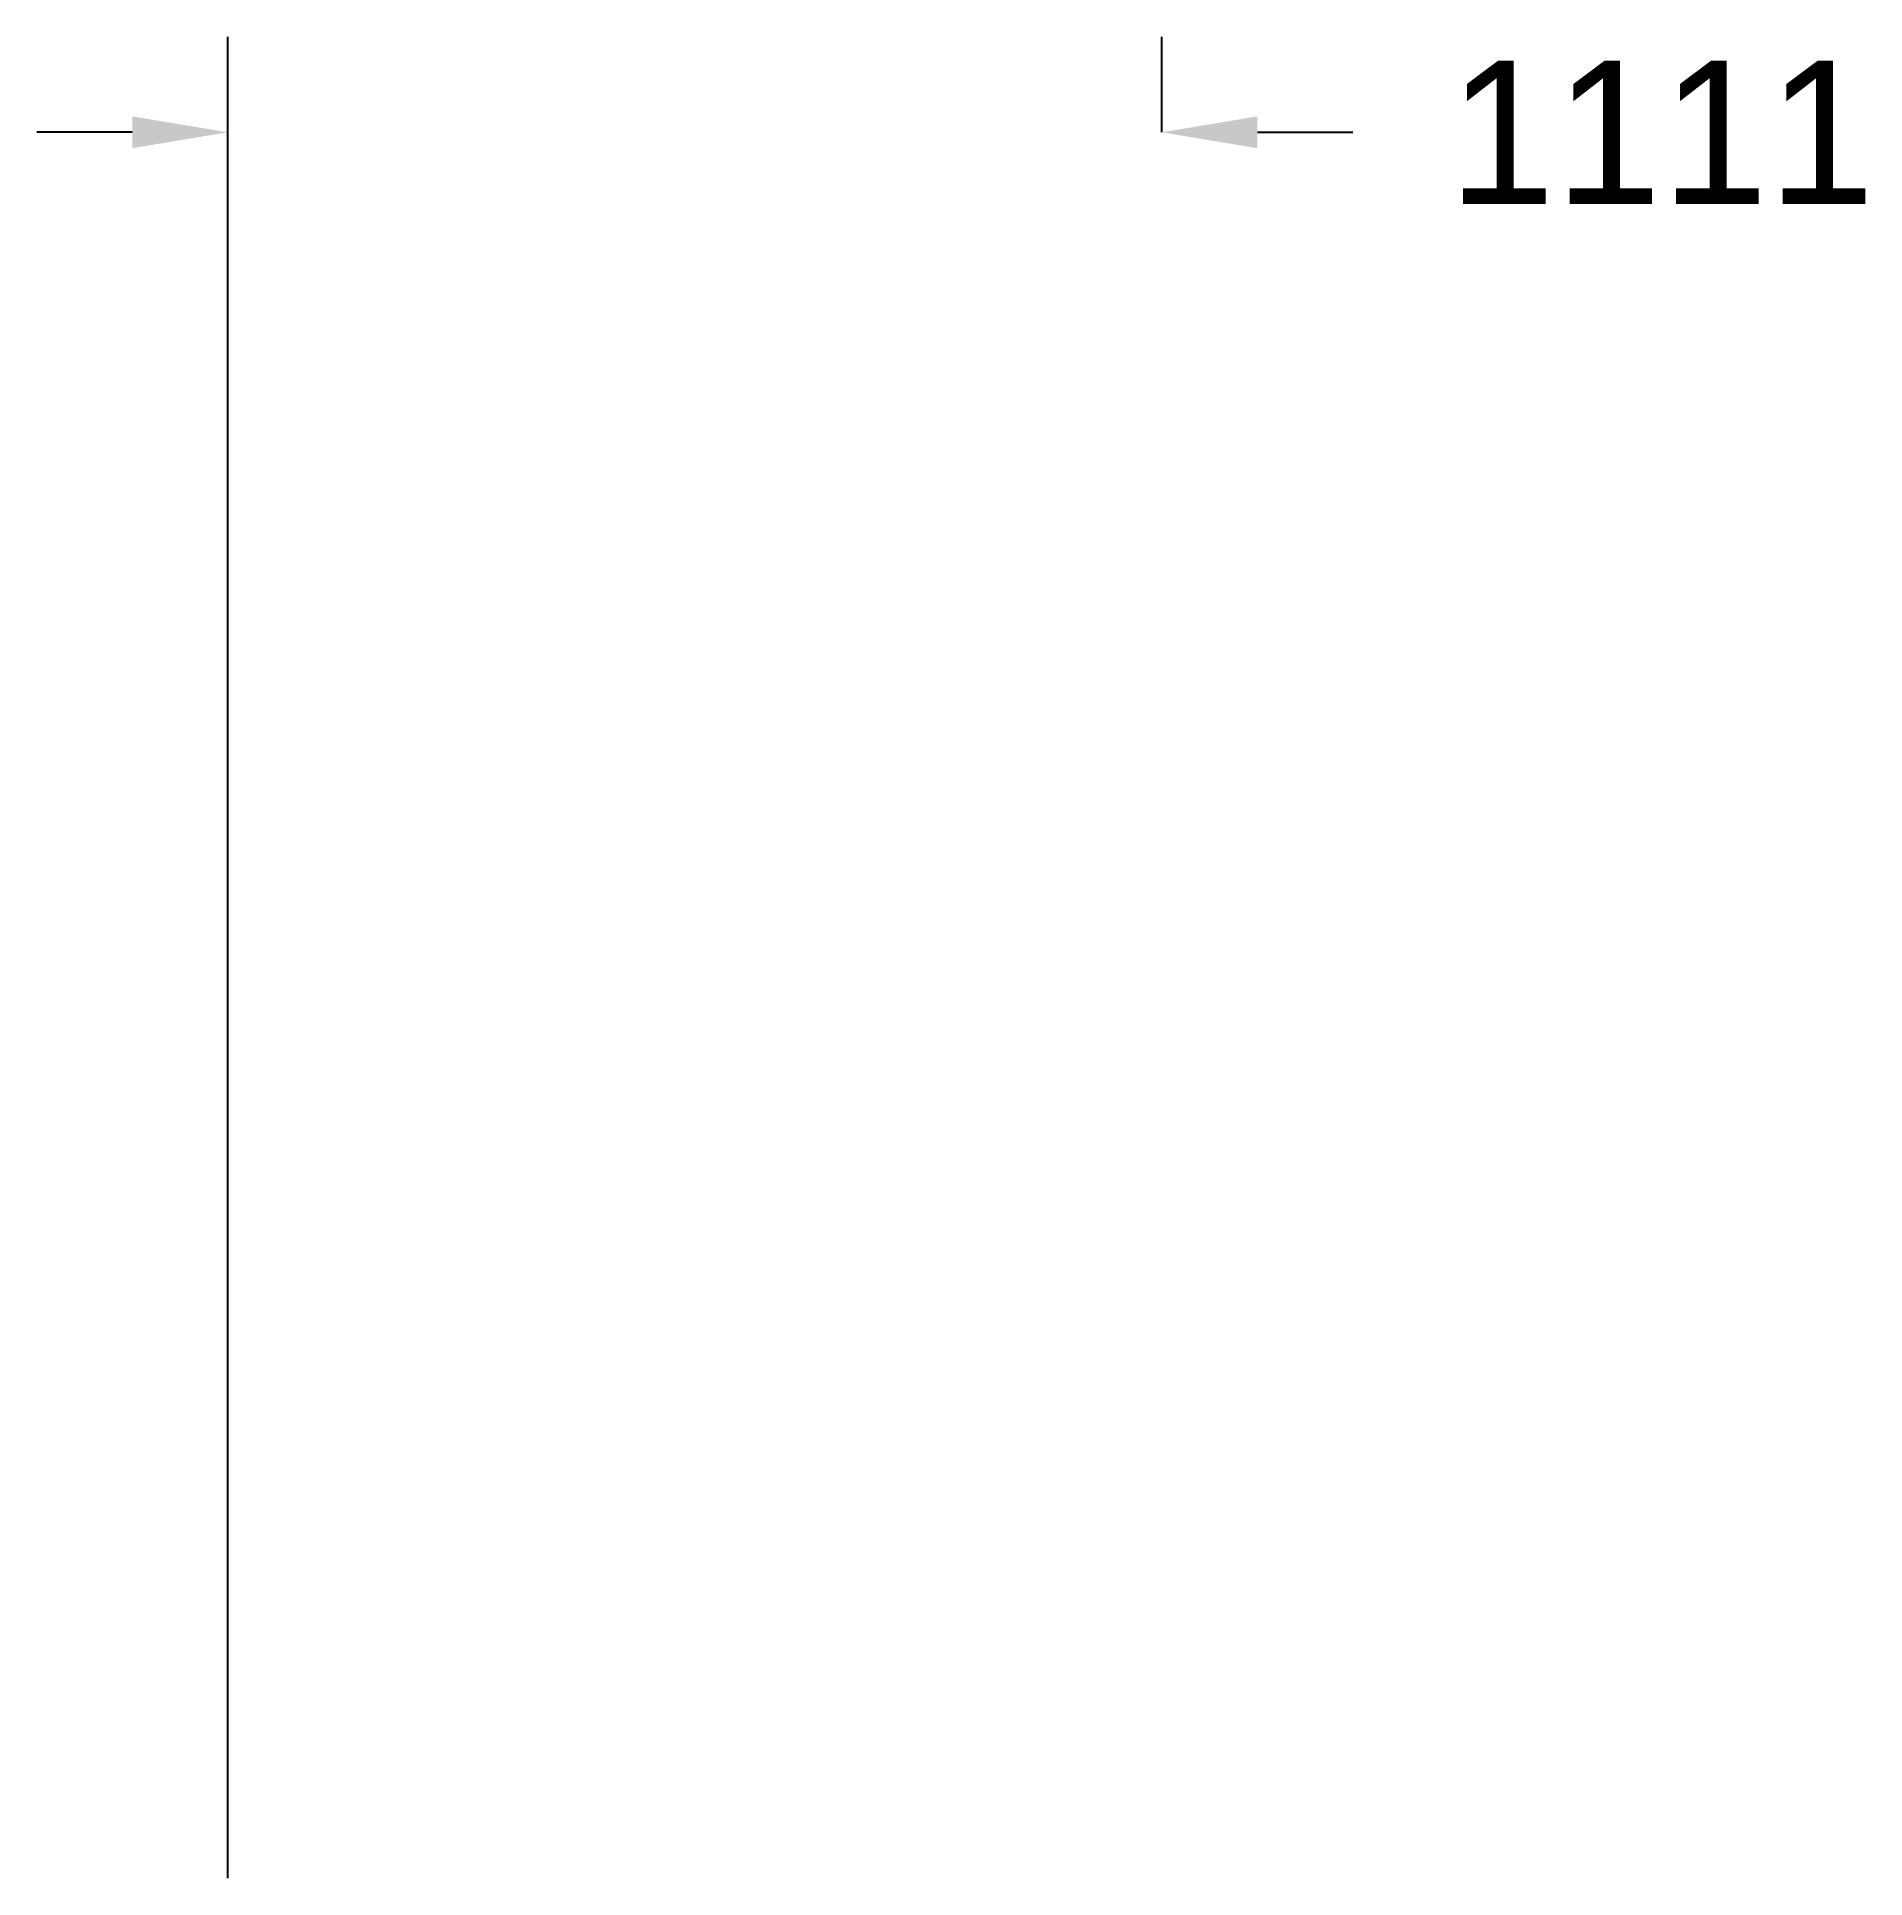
# Model space of a CAD drawing. Extents: x -0.44 to 3.75, y 0 to 4.22.
import ezdxf

# ---------------------------------------------------------------- set-up
doc = ezdxf.new("R2010")
doc.units = 0

msp = doc.modelspace()

# ---------------------------------------------------------------- linework, layer by layer
at = {"layer": '', "color": 0}
for p, q in [((0, 0), (0, 4.2188)), ((2.1401, 4), (2.1401, 4.2188)), ((-0.2188, 4), (-0.4375, 4)), ((2.3589, 4), (2.5776, 4))]:
    msp.add_line(p, q, dxfattribs=at)
for points in [[(-0.2188, 3.9635), (-0.2188, 4.0365), (0, 4)], [(2.3589, 3.9635), (2.3589, 4.0365), (2.1401, 4)]]:
    msp.add_solid(points, dxfattribs=at)

# ---------------------------------------------------------------- texts
msp.add_text('1111', height=0.32812, dxfattribs=at).set_placement((2.7964, 3.8359))

doc.saveas('drawing.dxf')
